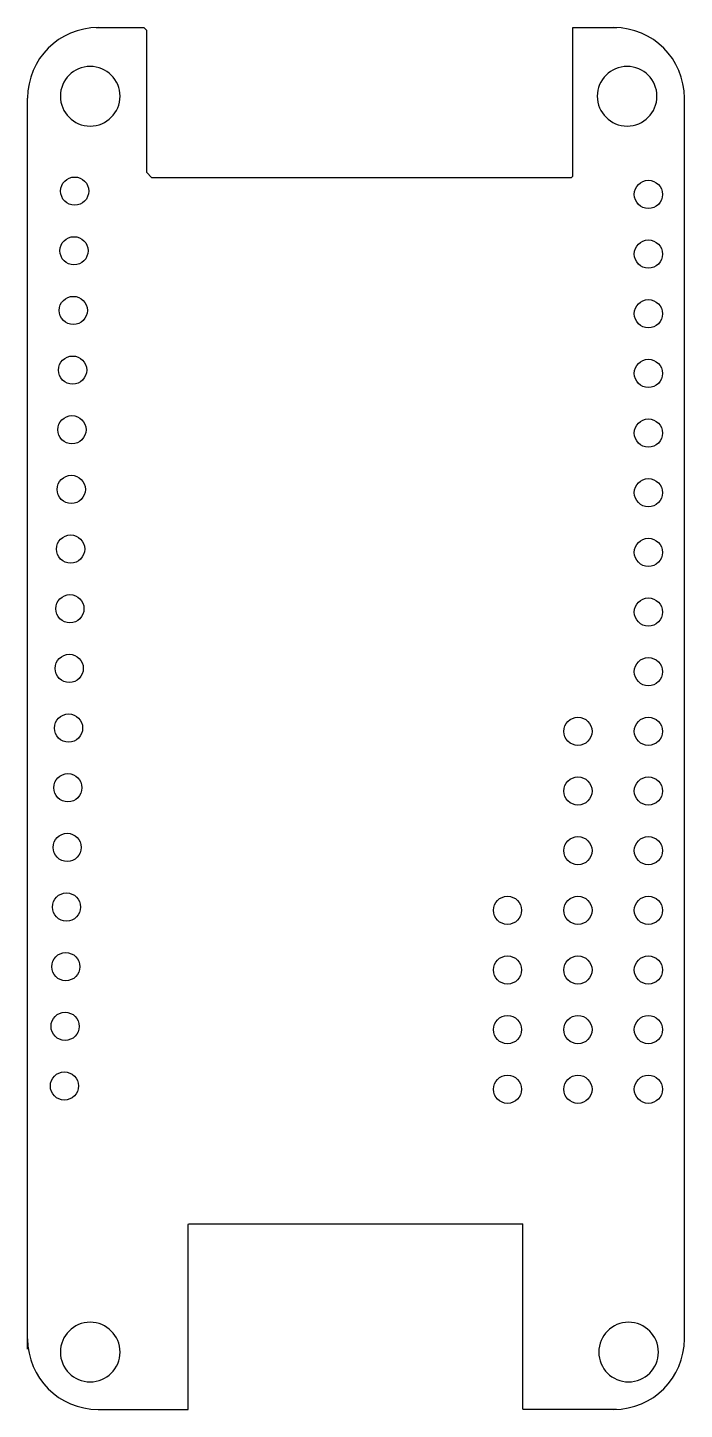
# Model space of a CAD drawing. Header units: millimetres. Extents: x -0.1 to 27.9, y -0.2 to 58.7.
import ezdxf

# ---------------------------------------------------------------- set-up
doc = ezdxf.new("R2010")
doc.units = ezdxf.units.MM
doc.layers.get('0').update_dxf_attribs({"linetype": 'CONTINUOUS'})

msp = doc.modelspace()

# ---------------------------------------------------------------- linework, layer by layer
for p, q in [((2.856, 58.661), (4.889, 58.661)), ((4.889, 58.661), (5.015, 58.535)), ((5.015, 52.49), (5.015, 58.535)), ((23.15, 52.337), (23.15, 58.662)), ((23.15, 58.662), (25.03, 58.662)), ((-0.062, 2.404), (-0.062, 55.665)), ((27.899, 2.807), (27.899, 55.665)), ((5.015, 52.49), (5.218, 52.287)), ((5.218, 52.287), (23.1, 52.287)), ((23.1, 52.287), (23.15, 52.337)), ((6.768, 7.71), (6.793, 7.735)), ((6.768, -0.164), (6.768, 7.71)), ((6.793, 7.735), (21.017, 7.735)), ((21.017, -0.159), (21.017, 7.735)), ((2.935, -0.164), (6.768, -0.164)), ((21.017, -0.159), (25.005, -0.159))]:
    msp.add_line(p, q)
for points in [[(3.872, 55.741, 1), (1.332, 55.741, 1)], [(26.732, 55.741, 1), (24.192, 55.741, 1)], [(1.332, 2.274, 1), (3.872, 2.274, 1)], [(26.795, 2.274, 1), (24.255, 2.274, 1)]]:
    msp.add_lwpolyline(points, format="xyb", close=True)
for centre in [(1.941, 51.701), (26.369, 51.562), (1.912, 49.161), (26.369, 49.022), (1.883, 46.621), (26.369, 46.482), (1.854, 44.081), (26.369, 43.942), (1.825, 41.542), (26.369, 41.402), (1.796, 39.002), (26.369, 38.862), (1.767, 36.462), (26.369, 36.322), (1.738, 33.922), (26.369, 33.782), (1.709, 31.382), (26.369, 31.242), (1.68, 28.842), (23.369, 28.702), (26.369, 28.702), (1.651, 26.302), (23.369, 26.162), (26.369, 26.162), (1.622, 23.763), (23.369, 23.622), (26.369, 23.622), (1.593, 21.223), (20.369, 21.082), (23.369, 21.082), (26.369, 21.082), (1.564, 18.683), (20.369, 18.542), (23.369, 18.542), (26.369, 18.542), (1.535, 16.143), (20.369, 16.002), (23.369, 16.002), (26.369, 16.002), (1.506, 13.603), (20.369, 13.462), (23.369, 13.462), (26.369, 13.462)]:
    msp.add_circle(centre, 0.6)
for centre, start, end in [((2.935, 55.665), 90, 180), ((24.903, 55.665), 0, 90), ((2.935, 2.833), 180, 270), ((24.903, 2.833), -90, 0)]:
    msp.add_arc(centre, 2.997, start, end)

doc.saveas('drawing.dxf')
